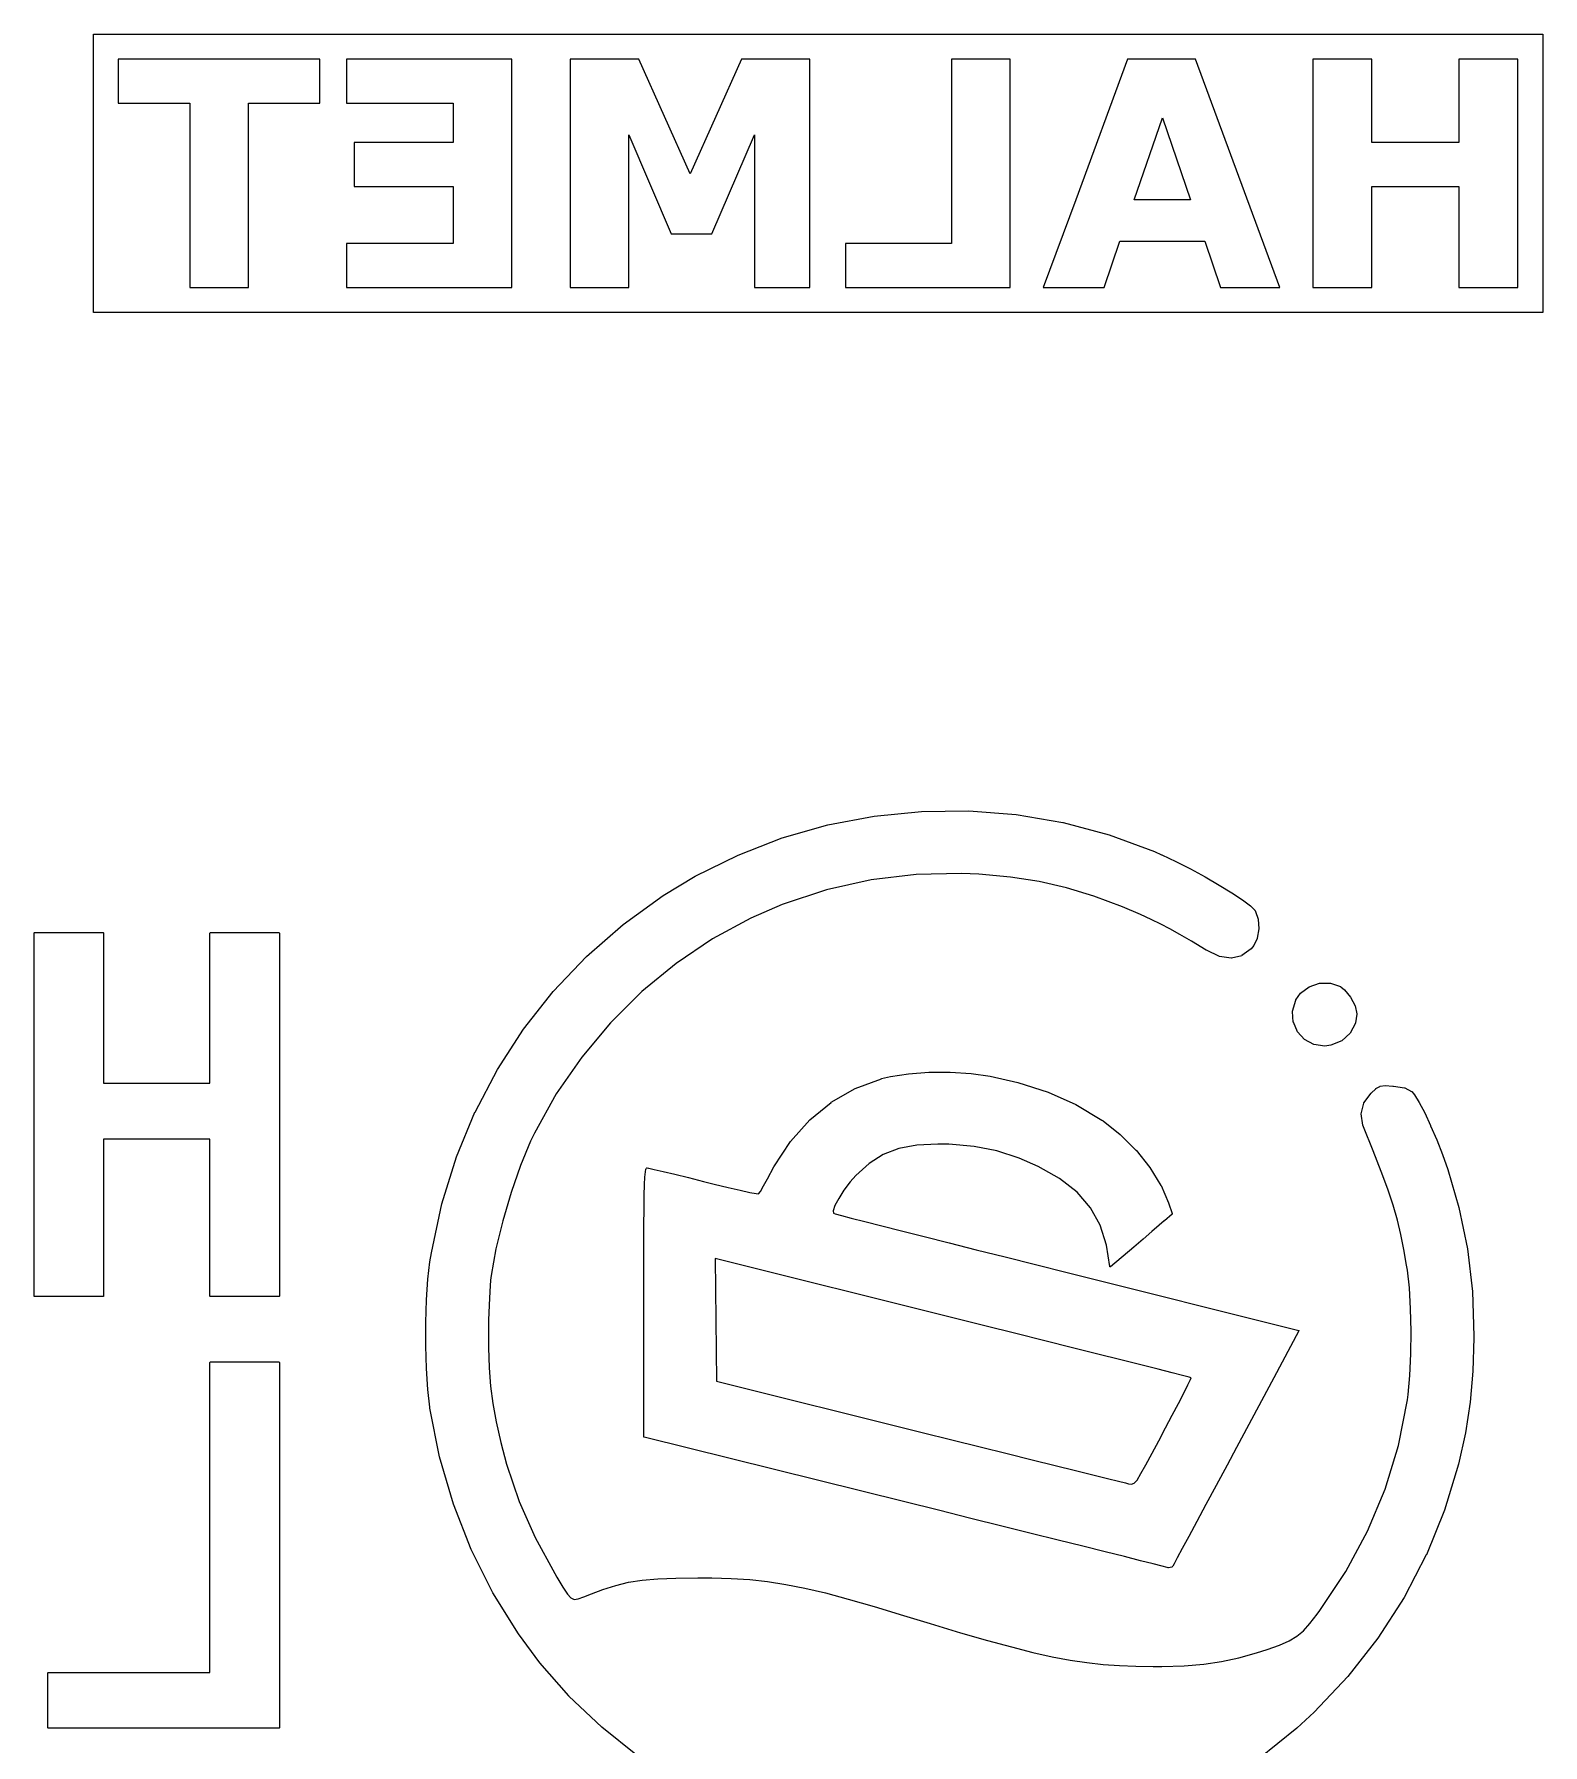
# Model space of a CAD drawing. Extents: x 89 to 178, y -115 to -57.
# Drawn here: x 128.42 to 145.2, y -105.01 to -85.98 of the extents above; entities that cross this region are included whole.
import ezdxf

# ---------------------------------------------------------------- set-up
doc = ezdxf.new("R2010")
doc.units = 0
doc.layers.add('BLACK', color=7, linetype='CONTINUOUS')

msp = doc.modelspace()

# ---------------------------------------------------------------- linework, layer by layer
at = {"layer": 'BLACK', "linetype": 'CONTINUOUS'}
for p, q in [((129.075828, -89.077778), (129.075828, -85.982096)), ((129.075828, -85.982096), (145.20324, -85.982096)), ((145.20324, -85.982096), (145.20324, -89.077778)), ((131.597588, -86.259874), (129.353606, -86.259874)), ((129.353606, -86.259874), (129.353606, -86.74836)), ((131.597588, -86.74836), (131.597588, -86.259874)), ((133.731812, -86.259874), (131.892511, -86.259874)), ((131.892511, -86.259874), (131.892511, -86.74836)), ((133.731812, -88.8), (133.731812, -86.259874)), ((135.144452, -86.259874), (134.382872, -86.259874)), ((134.382872, -86.259874), (134.382872, -88.8)), ((135.714911, -87.534974), (135.144452, -86.259874)), ((136.28705, -86.259874), (135.714911, -87.534974)), ((137.04863, -86.259874), (136.28705, -86.259874)), ((137.04863, -88.8), (137.04863, -86.259874)), ((139.278567, -86.259874), (138.622775, -86.259874)), ((138.622775, -86.259874), (138.622775, -88.311514)), ((139.278567, -88.8), (139.278567, -86.259874)), ((140.583893, -86.259874), (140.005883, -87.823028)), ((141.338756, -86.259874), (140.583893, -86.259874)), ((142.278022, -88.8), (141.338756, -86.259874)), ((143.3014, -86.259874), (142.645607, -86.259874)), ((142.645607, -86.259874), (142.645607, -88.8)), ((143.3014, -87.187997), (143.3014, -86.259874)), ((144.925462, -86.259874), (144.26967, -86.259874)), ((144.26967, -86.259874), (144.26967, -87.187997)), ((144.925462, -88.8), (144.925462, -86.259874)), ((129.353606, -86.74836), (130.147701, -86.74836)), ((130.147701, -86.74836), (130.147701, -88.8)), ((130.803493, -88.8), (130.803493, -86.74836)), ((130.803493, -86.74836), (131.597588, -86.74836)), ((131.892511, -86.74836), (133.079531, -86.74836)), ((133.079531, -86.74836), (133.079531, -87.187997)), ((140.657471, -87.823028), (140.969949, -86.910781)), ((140.969949, -86.910781), (141.282427, -87.823028)), ((135.035153, -88.8), (135.035153, -87.099611)), ((135.035153, -87.099611), (135.506542, -88.204047)), ((135.959002, -88.204047), (136.43039, -87.099611)), ((136.43039, -87.099611), (136.43039, -88.8)), ((133.079531, -87.187997), (131.977996, -87.187997)), ((131.977996, -87.187997), (131.977996, -87.676482)), ((144.26967, -87.187997), (143.3014, -87.187997)), ((131.977996, -87.676482), (133.079531, -87.676482)), ((133.079531, -87.676482), (133.079531, -88.311514)), ((143.3014, -88.8), (143.3014, -87.676482)), ((143.3014, -87.676482), (144.26967, -87.676482)), ((144.26967, -87.676482), (144.26967, -88.8)), ((140.005883, -87.823028), (139.644626, -88.8)), ((141.282427, -87.823028), (140.657471, -87.823028)), ((135.506542, -88.204047), (135.959002, -88.204047)), ((133.079531, -88.311514), (131.892511, -88.311514)), ((131.892511, -88.311514), (131.892511, -88.8)), ((138.622775, -88.311514), (137.444456, -88.311514)), ((137.444456, -88.311514), (137.444456, -88.8)), ((140.322705, -88.8), (140.49856, -88.282205)), ((140.49856, -88.282205), (141.441338, -88.282205)), ((141.441338, -88.282205), (141.617192, -88.8)), ((130.147701, -88.8), (130.803493, -88.8)), ((131.892511, -88.8), (133.731812, -88.8)), ((134.382872, -88.8), (135.035153, -88.8)), ((136.43039, -88.8), (137.04863, -88.8)), ((137.444456, -88.8), (139.278567, -88.8)), ((139.644626, -88.8), (140.322705, -88.8)), ((141.617192, -88.8), (142.278022, -88.8)), ((142.645607, -88.8), (143.3014, -88.8)), ((144.26967, -88.8), (144.925462, -88.8)), ((145.20324, -89.077778), (129.075828, -89.077778)), ((137.248384, -94.776475), (137.764886, -94.678037)), ((137.764886, -94.678037), (137.765327, -94.677974)), ((137.765327, -94.677974), (138.28856, -94.62595)), ((138.28856, -94.62595), (138.289005, -94.625925)), ((138.289005, -94.625925), (138.815401, -94.620635)), ((138.815401, -94.620635), (138.815847, -94.620651)), ((138.815847, -94.620651), (139.341838, -94.662414)), ((139.341838, -94.662414), (139.342284, -94.662469)), ((139.342284, -94.662469), (139.864302, -94.751605)), ((136.248981, -95.111564), (136.741315, -94.921256)), ((136.741315, -94.921256), (136.741745, -94.921112)), ((136.741745, -94.921112), (137.247947, -94.776579)), ((137.247947, -94.776579), (137.248384, -94.776475)), ((139.864302, -94.751605), (139.864745, -94.751702)), ((139.864745, -94.751702), (140.37922, -94.888529)), ((140.37922, -94.888529), (140.379659, -94.888667)), ((140.379659, -94.888667), (140.883024, -95.073506)), ((135.773663, -95.347515), (136.248561, -95.11175)), ((136.248561, -95.11175), (136.248981, -95.111564)), ((140.883024, -95.073506), (140.8833, -95.073617)), ((140.8833, -95.073617), (140.962426, -95.108144)), ((140.962426, -95.108144), (140.962565, -95.108208)), ((140.962565, -95.108208), (141.118904, -95.182201)), ((138.73717, -95.317089), (138.231587, -95.327652)), ((138.929623, -95.326291), (138.73717, -95.317089)), ((141.118904, -95.182201), (141.119041, -95.182268)), ((141.119041, -95.182268), (141.283054, -95.266124)), ((141.283054, -95.266124), (141.283168, -95.266184)), ((141.283168, -95.266184), (141.447184, -95.355421)), ((135.417713, -95.562676), (135.773299, -95.347714)), ((135.773299, -95.347714), (135.773663, -95.347515)), ((137.233186, -95.500494), (136.740306, -95.662775)), ((137.73028, -95.388788), (137.233186, -95.500494)), ((138.231587, -95.327652), (137.73028, -95.388788)), ((139.279578, -95.358021), (138.929623, -95.326291)), ((139.599335, -95.406422), (139.279578, -95.358021)), ((139.903781, -95.475188), (139.599335, -95.406422)), ((140.20781, -95.568027), (139.903781, -95.475188)), ((141.447184, -95.355421), (141.447291, -95.355481)), ((141.447291, -95.355481), (141.603642, -95.445616)), ((141.603642, -95.445616), (141.603761, -95.445687)), ((141.603761, -95.445687), (141.744773, -95.532239)), ((134.972608, -95.884157), (135.417372, -95.562902)), ((135.417372, -95.562902), (135.417713, -95.562676)), ((136.740306, -95.662775), (136.391242, -95.812923)), ((140.526331, -95.688677), (140.20781, -95.568027)), ((140.727923, -95.77479), (140.526331, -95.688677)), ((141.744773, -95.532239), (141.744926, -95.532337)), ((141.744926, -95.532337), (141.862931, -95.610822)), ((141.862931, -95.610822), (141.863175, -95.610995)), ((141.863175, -95.610995), (141.950501, -95.676932)), ((141.950501, -95.676932), (141.951021, -95.677384)), ((141.951021, -95.677384), (141.999997, -95.726291)), ((134.564184, -96.240135), (134.972251, -95.884441)), ((134.972251, -95.884441), (134.972608, -95.884157)), ((136.391242, -95.812923), (135.965091, -96.04396)), ((140.847493, -95.828728), (140.727923, -95.77479)), ((140.952638, -95.879125), (140.847493, -95.828728)), ((141.054777, -95.932141), (140.952638, -95.879125)), ((141.999997, -95.726291), (142.000679, -95.727139)), ((142.000679, -95.727139), (142.007045, -95.737115)), ((142.007045, -95.737115), (142.007575, -95.738229)), ((142.007575, -95.738229), (142.036238, -95.824556)), ((142.036238, -95.824556), (142.036485, -95.825853)), ((142.036485, -95.825853), (142.042422, -95.931987)), ((128.4176, -95.9796), (128.419064, -95.976064)), ((128.4176, -100.0182), (128.4176, -95.9796)), ((128.419064, -95.976064), (128.4226, -95.9746)), ((128.4226, -95.9746), (129.1846, -95.9746)), ((129.1846, -95.9746), (129.188136, -95.976064)), ((129.188136, -95.976064), (129.1896, -95.9796)), ((129.1896, -95.9796), (129.1896, -97.651)), ((130.3734, -95.9796), (130.374864, -95.976064)), ((130.3734, -97.651), (130.3734, -95.9796)), ((130.374864, -95.976064), (130.3784, -95.9746)), ((130.3784, -95.9746), (131.1404, -95.9746)), ((131.1404, -95.9746), (131.143936, -95.976064)), ((131.143936, -95.976064), (131.1454, -95.9796)), ((131.1454, -95.9796), (131.1454, -100.0182)), ((135.965091, -96.04396), (135.560199, -96.317502)), ((141.165298, -95.993932), (141.054777, -95.932141)), ((141.295652, -96.070687), (141.165298, -95.993932)), ((141.457237, -96.168571), (141.295652, -96.070687)), ((142.025879, -96.03843), (141.988488, -96.118498)), ((142.02629, -96.037078), (142.025879, -96.03843)), ((142.042371, -95.93303), (142.02629, -96.037078)), ((142.042422, -95.931987), (142.042371, -95.93303)), ((134.193711, -96.628658), (134.56385, -96.240454)), ((134.56385, -96.240454), (134.564184, -96.240135)), ((141.4614, -96.171113), (141.457237, -96.16857)), ((141.457237, -96.16857), (141.457237, -96.168571)), ((141.46186, -96.171362), (141.4614, -96.171113)), ((141.606107, -96.239921), (141.46186, -96.171362)), ((141.607485, -96.240346), (141.606107, -96.239921)), ((141.736913, -96.260468), (141.607485, -96.240346)), ((141.738876, -96.260382), (141.736913, -96.260468)), ((141.854195, -96.231997), (141.738876, -96.260382)), ((141.856013, -96.231132), (141.854195, -96.231997)), ((141.957932, -96.154172), (141.856013, -96.231132)), ((141.958712, -96.15344), (141.957932, -96.154172)), ((141.987751, -96.11964), (141.958712, -96.15344)), ((141.988488, -96.118498), (141.987751, -96.11964)), ((135.560199, -96.317502), (135.180217, -96.63018)), ((133.862426, -97.047791), (134.193407, -96.629008)), ((134.193407, -96.629008), (134.193711, -96.628658)), ((135.180217, -96.63018), (134.828819, -96.978609)), ((142.454685, -96.723956), (142.506056, -96.649263)), ((142.506056, -96.649263), (142.507186, -96.648088)), ((142.507186, -96.648088), (142.602117, -96.57727)), ((142.602117, -96.57727), (142.603521, -96.576536)), ((142.603521, -96.576536), (142.717942, -96.538267)), ((142.717942, -96.538267), (142.719461, -96.538009)), ((142.719461, -96.538009), (142.839521, -96.5364)), ((142.839521, -96.5364), (142.84124, -96.536681)), ((142.84124, -96.536681), (142.953089, -96.575843)), ((142.953089, -96.575843), (142.954495, -96.576607)), ((142.954495, -96.576607), (142.997403, -96.609784)), ((142.997403, -96.609784), (142.998221, -96.61058)), ((142.998221, -96.61058), (143.064801, -96.692273)), ((142.418968, -96.849818), (142.453992, -96.725434)), ((142.453992, -96.725434), (142.454685, -96.723956)), ((143.064801, -96.692273), (143.065377, -96.693156)), ((143.065377, -96.693156), (143.114499, -96.789262)), ((143.114499, -96.789262), (143.114936, -96.79049)), ((143.114936, -96.79049), (143.134089, -96.879871)), ((134.828819, -96.978609), (134.509716, -97.359368)), ((142.418794, -96.851537), (142.418968, -96.849818)), ((142.427498, -96.970651), (142.418794, -96.851537)), ((142.427902, -96.972287), (142.427498, -96.970651)), ((142.474036, -97.077991), (142.427902, -96.972287)), ((143.118834, -96.981563), (143.06142, -97.091717)), ((143.119344, -96.979996), (143.118834, -96.981563)), ((143.134144, -96.881663), (143.119344, -96.979996)), ((143.134089, -96.879871), (143.134144, -96.881663)), ((133.571563, -97.495602), (133.862156, -97.048168)), ((133.862156, -97.048168), (133.862426, -97.047791)), ((142.474936, -97.079373), (142.474036, -97.077991)), ((142.552202, -97.163526), (142.474936, -97.079373)), ((142.553532, -97.164556), (142.552202, -97.163526)), ((142.655631, -97.21902), (142.553532, -97.164556)), ((142.657301, -97.219561), (142.655631, -97.21902)), ((142.777937, -97.236196), (142.657301, -97.219561)), ((142.965676, -97.178496), (142.844698, -97.227702)), ((142.96715, -97.177569), (142.965676, -97.178496)), ((143.060344, -97.093111), (142.96715, -97.177569)), ((143.06142, -97.091717), (143.060344, -97.093111)), ((134.509716, -97.359368), (134.226582, -97.76907)), ((142.779251, -97.236203), (142.777937, -97.236196)), ((142.843445, -97.22803), (142.779251, -97.236203)), ((142.844698, -97.227702), (142.843445, -97.22803)), ((133.322355, -97.970155), (133.571329, -97.496001)), ((133.571329, -97.496001), (133.571563, -97.495602)), ((137.552192, -97.709613), (137.844934, -97.599413)), ((137.844934, -97.599413), (137.845511, -97.599234)), ((137.845511, -97.599234), (137.945585, -97.574821)), ((137.945585, -97.574821), (137.946022, -97.574735)), ((137.946022, -97.574735), (138.147048, -97.544334)), ((138.147048, -97.544334), (138.147446, -97.54429)), ((138.147446, -97.54429), (138.373567, -97.528426)), ((138.373567, -97.528426), (138.373896, -97.528414)), ((138.373896, -97.528414), (138.610141, -97.527431)), ((138.610141, -97.527431), (138.610469, -97.52744)), ((138.610469, -97.52744), (138.841867, -97.54168)), ((138.841867, -97.54168), (138.842257, -97.54172)), ((138.842257, -97.54172), (139.053834, -97.571525)), ((139.053834, -97.571525), (139.054247, -97.571601)), ((139.054247, -97.571601), (139.36246, -97.6418)), ((129.1896, -97.651), (130.3734, -97.651)), ((134.226582, -97.76907), (133.983051, -98.204401)), ((137.286006, -97.862463), (137.551463, -97.709957)), ((137.551463, -97.709957), (137.552192, -97.709613)), ((139.36246, -97.6418), (139.362882, -97.641916)), ((139.362882, -97.641916), (139.699091, -97.750149)), ((139.699091, -97.750149), (139.699602, -97.750344)), ((139.699602, -97.750344), (140.007389, -97.888094)), ((143.21308, -97.869541), (143.292736, -97.759801)), ((143.292736, -97.759801), (143.29337, -97.759083)), ((143.29337, -97.759083), (143.345196, -97.710703)), ((143.345196, -97.710703), (143.346148, -97.710005)), ((143.346148, -97.710005), (143.390431, -97.684983)), ((143.390431, -97.684983), (143.392244, -97.684378)), ((143.392244, -97.684378), (143.447888, -97.677114)), ((143.447888, -97.677114), (143.448778, -97.677078)), ((143.448778, -97.677078), (143.53537, -97.681289)), ((143.53537, -97.681289), (143.535506, -97.681297)), ((143.535506, -97.681297), (143.542962, -97.681864)), ((143.542962, -97.681864), (143.543413, -97.681919)), ((143.543413, -97.681919), (143.665822, -97.702536)), ((143.665822, -97.702536), (143.667253, -97.703008)), ((143.667253, -97.703008), (143.744128, -97.741992)), ((143.744128, -97.741992), (143.745685, -97.743223)), ((143.745685, -97.743223), (143.775844, -97.7789)), ((143.775844, -97.7789), (143.776279, -97.7795)), ((143.776279, -97.7795), (143.828, -97.863195)), ((133.116034, -98.469515), (133.322161, -97.97057)), ((133.322161, -97.97057), (133.322355, -97.970155)), ((137.046706, -98.058137), (137.285331, -97.862928)), ((137.285331, -97.862928), (137.286006, -97.862463)), ((140.007389, -97.888094), (140.007894, -97.888356)), ((140.007894, -97.888356), (140.296501, -98.059253)), ((143.181384, -97.990229), (143.212287, -97.871221)), ((143.212287, -97.871221), (143.21308, -97.869541)), ((143.828, -97.863195), (143.82818, -97.863511)), ((143.82818, -97.863511), (143.889128, -97.980362)), ((143.889128, -97.980362), (143.889223, -97.980554)), ((143.889223, -97.980554), (143.955418, -98.121961)), ((136.833891, -98.29699), (137.046138, -98.058682)), ((137.046138, -98.058682), (137.046706, -98.058137)), ((140.296501, -98.059253), (140.296756, -98.059415)), ((140.296756, -98.059415), (140.311436, -98.069353)), ((140.311436, -98.069353), (140.311731, -98.069568)), ((140.311731, -98.069568), (140.50037, -98.218462)), ((143.181279, -97.992235), (143.181384, -97.990229)), ((143.200084, -98.116336), (143.181279, -97.992235)), ((143.200355, -98.117366), (143.200084, -98.116336)), ((143.207371, -98.135796), (143.200355, -98.117366)), ((143.20741, -98.135895), (143.207371, -98.135796)), ((143.315386, -98.40233), (143.20741, -98.135895)), ((143.955418, -98.121961), (143.955485, -98.122111)), ((143.955485, -98.122111), (144.02295, -98.279475)), ((130.3734, -98.2706), (129.1896, -98.2706)), ((129.1896, -98.2706), (129.1896, -100.0182)), ((130.3734, -100.0182), (130.3734, -98.2706)), ((133.940591, -98.29328), (133.827747, -98.564089)), ((133.983051, -98.204401), (133.940591, -98.29328)), ((136.647134, -98.579362), (136.833454, -98.297557)), ((136.833454, -98.297557), (136.833891, -98.29699)), ((138.238512, -98.337966), (138.037781, -98.37615)), ((138.47351, -98.326045), (138.238512, -98.337966)), ((138.595043, -98.328671), (138.47351, -98.326045)), ((138.875689, -98.352308), (138.595043, -98.328671)), ((139.130215, -98.402494), (138.875689, -98.352308)), ((140.50037, -98.218462), (140.500811, -98.218855)), ((140.500811, -98.218855), (140.676595, -98.394988)), ((144.02295, -98.279475), (144.023008, -98.279616)), ((144.023008, -98.279616), (144.087765, -98.444339)), ((132.953833, -98.991747), (133.11588, -98.469941)), ((133.11588, -98.469941), (133.116034, -98.469515)), ((137.706819, -98.541703), (137.560458, -98.674545)), ((137.863246, -98.443169), (137.706819, -98.541703)), ((138.037781, -98.37615), (137.863246, -98.443169)), ((139.378741, -98.484217), (139.130215, -98.402494)), ((139.586677, -98.575668), (139.378741, -98.484217)), ((140.676595, -98.394988), (140.676959, -98.395395)), ((140.676959, -98.395395), (140.83108, -98.587863)), ((143.404527, -98.630862), (143.315386, -98.40233)), ((144.087765, -98.444339), (144.087824, -98.444494)), ((144.087824, -98.444494), (144.145895, -98.607975)), ((133.827747, -98.564089), (133.722818, -98.86447)), ((135.2093, -98.778273), (135.213382, -98.693723)), ((135.213382, -98.693723), (135.213395, -98.693526)), ((135.213395, -98.693526), (135.218353, -98.637129)), ((135.218353, -98.637129), (135.21842, -98.636644)), ((135.21842, -98.636644), (135.224322, -98.605208)), ((135.224322, -98.605208), (135.225169, -98.603222)), ((135.225169, -98.603222), (135.232083, -98.593557)), ((135.232083, -98.593557), (135.235332, -98.591533)), ((135.235332, -98.591533), (135.23699, -98.591537)), ((135.23699, -98.591537), (135.254345, -98.594493)), ((135.254345, -98.594493), (135.254585, -98.59454)), ((135.254585, -98.59454), (135.316673, -98.608275)), ((135.316673, -98.608275), (135.316739, -98.60829)), ((135.316739, -98.60829), (135.415975, -98.631659)), ((135.415975, -98.631659), (135.416005, -98.631666)), ((135.416005, -98.631666), (135.545206, -98.662944)), ((135.545206, -98.662944), (135.545227, -98.662949)), ((135.545227, -98.662949), (135.697208, -98.700412)), ((135.697208, -98.700412), (135.697224, -98.700416)), ((135.697224, -98.700416), (135.864805, -98.742337)), ((135.864805, -98.742337), (135.864804, -98.742337)), ((135.864804, -98.742337), (135.982317, -98.771584)), ((136.533057, -98.792918), (136.575482, -98.712732)), ((136.575482, -98.712732), (136.575497, -98.712704)), ((136.575497, -98.712704), (136.6469, -98.579754)), ((136.6469, -98.579754), (136.647134, -98.579362)), ((137.560458, -98.674545), (137.49627, -98.747867)), ((139.827106, -98.710675), (139.586677, -98.575668)), ((140.020998, -98.86271), (139.827106, -98.710675)), ((140.83108, -98.587863), (140.831417, -98.588339)), ((140.831417, -98.588339), (140.955067, -98.786236)), ((143.477448, -98.829963), (143.404527, -98.630862)), ((144.145895, -98.607975), (144.145981, -98.608244)), ((144.145981, -98.608244), (144.269967, -99.031629)), ((133.722818, -98.86447), (133.630497, -99.178969)), ((135.203489, -99.044754), (135.206022, -98.894325)), ((135.206022, -98.894325), (135.206023, -98.894268)), ((135.206023, -98.894268), (135.209296, -98.778373)), ((135.209296, -98.778373), (135.2093, -98.778273)), ((135.982317, -98.771584), (135.982316, -98.771584)), ((135.982316, -98.771584), (136.13837, -98.809247)), ((136.13837, -98.809247), (136.138371, -98.809247)), ((136.138371, -98.809247), (136.27331, -98.840433)), ((136.27331, -98.840433), (136.380029, -98.863559)), ((136.380029, -98.863559), (136.45132, -98.877034)), ((136.45132, -98.877034), (136.477847, -98.879172)), ((136.477847, -98.879172), (136.497487, -98.853308)), ((136.497487, -98.853308), (136.533057, -98.792918)), ((137.369091, -98.930777), (137.32708, -99.010961)), ((137.42734, -98.839865), (137.369091, -98.930777)), ((137.49627, -98.747867), (137.42734, -98.839865)), ((140.170844, -99.034746), (140.020998, -98.86271)), ((140.955067, -98.786236), (140.955406, -98.786877)), ((140.955406, -98.786877), (141.039776, -98.979298)), ((143.536669, -99.00786), (143.477448, -98.829963)), ((132.836982, -99.534916), (132.95372, -98.992179)), ((132.95372, -98.992179), (132.953833, -98.991747)), ((135.201627, -99.232946), (135.203488, -99.044789)), ((135.203488, -99.044789), (135.203489, -99.044754)), ((137.32708, -99.010961), (137.307, -99.07002)), ((137.307, -99.07002), (137.312605, -99.097012)), ((137.312605, -99.097012), (137.330872, -99.102515)), ((137.330872, -99.102515), (137.398428, -99.120599)), ((137.398428, -99.120599), (137.509282, -99.149438)), ((140.279138, -99.229853), (140.170844, -99.034746)), ((141.078639, -99.106001), (140.994309, -99.179251)), ((141.039776, -98.979298), (141.039942, -98.97973)), ((141.039942, -98.97973), (141.080105, -99.10065)), ((141.07983, -99.104467), (141.078639, -99.106001)), ((141.080105, -99.10065), (141.07983, -99.104467)), ((143.584758, -99.172909), (143.536669, -99.00786)), ((144.269967, -99.031629), (144.270067, -99.032028)), ((144.270067, -99.032028), (144.364496, -99.491693)), ((133.630497, -99.178969), (133.555523, -99.491966)), ((135.200371, -99.462043), (135.201627, -99.232968)), ((135.201627, -99.232968), (135.201627, -99.232946)), ((137.509282, -99.149438), (137.660067, -99.188179)), ((137.660067, -99.188179), (137.847513, -99.235993)), ((137.847513, -99.235993), (137.847512, -99.235993)), ((137.847512, -99.235993), (138.068331, -99.292048)), ((138.068331, -99.292048), (138.319268, -99.355517)), ((140.348311, -99.451244), (140.279138, -99.229853)), ((140.854586, -99.299114), (140.755986, -99.38322)), ((140.854592, -99.299109), (140.854586, -99.299114)), ((140.936461, -99.22906), (140.854592, -99.299109)), ((140.936472, -99.229051), (140.936461, -99.22906)), ((140.991077, -99.182055), (140.936472, -99.229051)), ((140.991091, -99.182042), (140.991077, -99.182055)), ((140.994306, -99.179253), (140.991091, -99.182042)), ((140.994309, -99.179251), (140.994306, -99.179253)), ((143.624283, -99.333473), (143.584758, -99.172909)), ((133.555523, -99.491966), (133.502579, -99.788019)), ((135.199652, -99.735241), (135.200371, -99.462057)), ((135.200371, -99.462057), (135.200371, -99.462043)), ((138.319268, -99.355517), (138.319269, -99.355517)), ((138.319269, -99.355517), (138.597047, -99.425573)), ((138.597047, -99.425573), (138.597048, -99.425573)), ((138.597048, -99.425573), (138.898398, -99.501385)), ((138.898398, -99.501385), (138.898399, -99.501385)), ((138.898399, -99.501385), (139.220053, -99.582128)), ((140.368358, -99.56832), (140.348311, -99.451244)), ((140.651177, -99.47239), (140.392416, -99.692246)), ((140.65118, -99.472388), (140.651177, -99.47239)), ((140.755981, -99.383224), (140.65118, -99.472388)), ((140.755986, -99.38322), (140.755981, -99.383224)), ((143.657796, -99.497877), (143.624283, -99.333473)), ((143.687851, -99.674463), (143.657796, -99.497877)), ((144.364496, -99.491693), (144.364565, -99.492121)), ((144.364565, -99.492121), (144.419551, -99.964855)), ((132.798098, -99.830317), (132.820572, -99.636624)), ((132.820572, -99.636624), (132.820603, -99.636404)), ((132.820603, -99.636404), (132.836934, -99.535171)), ((132.836934, -99.535171), (132.836982, -99.534916)), ((138.638136, -100.258545), (135.996058, -99.59892)), ((135.996058, -99.59892), (136.002748, -100.280982)), ((139.220053, -99.582128), (139.220052, -99.582128)), ((139.220052, -99.582128), (139.558733, -99.66697)), ((139.558733, -99.66697), (139.558734, -99.66697)), ((139.558734, -99.66697), (139.911178, -99.755086)), ((140.384222, -99.689087), (140.368358, -99.56832)), ((140.385369, -99.691673), (140.384222, -99.689087)), ((140.388774, -99.69342), (140.385369, -99.691673)), ((140.392416, -99.692246), (140.388774, -99.69342)), ((143.696367, -99.729691), (143.687851, -99.674463)), ((132.783013, -100.060288), (132.798076, -99.830566)), ((132.798076, -99.830566), (132.798098, -99.830317)), ((133.496188, -99.842224), (133.486379, -99.966706)), ((133.502579, -99.788019), (133.496188, -99.842224)), ((135.199402, -100.055734), (135.199652, -99.73525)), ((135.199652, -99.73525), (135.199652, -99.735241)), ((139.911178, -99.755086), (139.911177, -99.755086)), ((139.911177, -99.755086), (142.48732, -100.398523)), ((143.718626, -99.926859), (143.696367, -99.729691)), ((128.419064, -100.021736), (128.4176, -100.0182)), ((128.4226, -100.0232), (128.419064, -100.021736)), ((129.1846, -100.0232), (128.4226, -100.0232)), ((129.188136, -100.021736), (129.1846, -100.0232)), ((129.1896, -100.0182), (129.188136, -100.021736)), ((130.374864, -100.021736), (130.3734, -100.0182)), ((130.3784, -100.0232), (130.374864, -100.021736)), ((131.1404, -100.0232), (130.3784, -100.0232)), ((131.143936, -100.021736), (131.1404, -100.0232)), ((131.1454, -100.0182), (131.143936, -100.021736)), ((132.775354, -100.311985), (132.783004, -100.060463)), ((132.783004, -100.060463), (132.783013, -100.060288)), ((133.486379, -99.966706), (133.478537, -100.119027)), ((135.1994, -100.089135), (135.199402, -100.055738)), ((135.199402, -100.055738), (135.199402, -100.055734)), ((143.732528, -100.158414), (143.718626, -99.926859)), ((144.419551, -99.964855), (144.419581, -99.965259)), ((144.419581, -99.965259), (144.436923, -100.462526)), ((133.478537, -100.119027), (133.473329, -100.285003)), ((135.1994, -101.58247), (135.1994, -100.089135)), ((138.638136, -100.258546), (138.638136, -100.258545)), ((138.995165, -100.347731), (138.638136, -100.258546)), ((143.738069, -100.408591), (143.732528, -100.158414)), ((132.775113, -100.571227), (132.775352, -100.312132)), ((132.775352, -100.312132), (132.775354, -100.311985)), ((133.473329, -100.285003), (133.471443, -100.450026)), ((133.471443, -100.450026), (133.472316, -100.591078)), ((136.002748, -100.280982), (136.009462, -100.965639)), ((138.995165, -100.347732), (138.995165, -100.347731)), ((139.33821, -100.43352), (138.995165, -100.347732)), ((139.664071, -100.515105), (139.33821, -100.433519)), ((139.33821, -100.433519), (139.33821, -100.43352)), ((142.490515, -100.405736), (142.212156, -100.925032)), ((142.48732, -100.398523), (142.490395, -100.400801)), ((142.490395, -100.400801), (142.490959, -100.404586)), ((142.490959, -100.404586), (142.490515, -100.405736)), ((143.735243, -100.661664), (143.738069, -100.408591)), ((132.775115, -100.571374), (132.775113, -100.571227)), ((132.782288, -100.823814), (132.775115, -100.571374)), ((133.472316, -100.591078), (133.479149, -100.817424)), ((139.664071, -100.515106), (139.664071, -100.515105)), ((139.969553, -100.591685), (139.664071, -100.515106)), ((139.969553, -100.591686), (139.969553, -100.591685)), ((140.251457, -100.662454), (139.969553, -100.591686)), ((144.436869, -100.48231), (144.426089, -100.853919)), ((144.436871, -100.482179), (144.436869, -100.48231)), ((144.436926, -100.462714), (144.436871, -100.482179)), ((144.436923, -100.462526), (144.436926, -100.462714)), ((130.3734, -100.7548), (130.374864, -100.751264)), ((130.3734, -104.2042), (130.3734, -100.7548)), ((130.374864, -100.751264), (130.3784, -100.7498)), ((130.3784, -100.7498), (131.1404, -100.7498)), ((131.1404, -100.7498), (131.143936, -100.751264)), ((131.143936, -100.751264), (131.1454, -100.7548)), ((131.1454, -100.7548), (131.1454, -104.8188)), ((132.782296, -100.823986), (132.782288, -100.823814)), ((132.79688, -101.055543), (132.782296, -100.823986)), ((133.479149, -100.817424), (133.494397, -101.01916)), ((140.506581, -100.726604), (140.251457, -100.662453)), ((140.251457, -100.662453), (140.251457, -100.662454)), ((140.731726, -100.78333), (140.506581, -100.726603)), ((140.506581, -100.726603), (140.506581, -100.726604)), ((140.731726, -100.783331), (140.731726, -100.78333)), ((140.923698, -100.831831), (140.731726, -100.783331)), ((140.923698, -100.831832), (140.923698, -100.831831)), ((141.079294, -100.871298), (140.923698, -100.831832)), ((143.724054, -100.901782), (143.735243, -100.661664)), ((133.494397, -101.01916), (133.520001, -101.213107)), ((136.009462, -100.965639), (138.266304, -101.525704)), ((141.079294, -100.871299), (141.079294, -100.871298)), ((141.195326, -100.900931), (141.079294, -100.871299)), ((141.268554, -100.919911), (141.195326, -100.90093)), ((141.195326, -100.90093), (141.195326, -100.900931)), ((141.208466, -101.096202), (141.254544, -101.004715)), ((141.254544, -101.004715), (141.28376, -100.943996)), ((141.290596, -100.926002), (141.268554, -100.919911)), ((141.28376, -100.943996), (141.290596, -100.926002)), ((142.212156, -100.925032), (141.795298, -101.70271)), ((143.704503, -101.113218), (143.724054, -100.901782)), ((144.426071, -100.85422), (144.395223, -101.198926)), ((144.426089, -100.853919), (144.426071, -100.85422)), ((132.796901, -101.055785), (132.79688, -101.055543)), ((132.818897, -101.25223), (132.796901, -101.055785)), ((133.520001, -101.213107), (133.557916, -101.416099)), ((141.080744, -101.342757), (141.149313, -101.211212)), ((141.149313, -101.211212), (141.208466, -101.096202)), ((143.595872, -101.678723), (143.696358, -101.173069)), ((143.696358, -101.173069), (143.704503, -101.113218)), ((144.395182, -101.19926), (144.341858, -101.536853)), ((144.395223, -101.198926), (144.395182, -101.19926)), ((132.818922, -101.252417), (132.818897, -101.25223)), ((132.820595, -101.263543), (132.818922, -101.252417)), ((132.820635, -101.263774), (132.820595, -101.263543)), ((132.928138, -101.805227), (132.820635, -101.263774)), ((141.006465, -101.483764), (141.080744, -101.342757)), ((133.557916, -101.416099), (133.6101, -101.64492)), ((135.200117, -101.58505), (135.1994, -101.58247)), ((135.203196, -101.587323), (135.200117, -101.58505)), ((138.105145, -102.307508), (135.203196, -101.587323)), ((138.266304, -101.525704), (138.296198, -101.533122)), ((138.296198, -101.533122), (138.626178, -101.615018)), ((140.930197, -101.627128), (141.006465, -101.483764)), ((144.341799, -101.537163), (144.26359, -101.887436)), ((144.341858, -101.536853), (144.341799, -101.537163)), ((133.6101, -101.64492), (133.674266, -101.886929)), ((138.626178, -101.615018), (138.626179, -101.615018)), ((138.626179, -101.615018), (138.942716, -101.693589)), ((138.942716, -101.693589), (139.242223, -101.767945)), ((139.242223, -101.767945), (139.521115, -101.837195)), ((140.786397, -101.892863), (140.855593, -101.765876)), ((140.855593, -101.765876), (140.930197, -101.627128)), ((141.795298, -101.702711), (141.689873, -101.899346)), ((141.795298, -101.70271), (141.795298, -101.702711)), ((143.44872, -102.164787), (143.595872, -101.678723)), ((132.928243, -101.805656), (132.928138, -101.805227)), ((133.081751, -102.330595), (132.928243, -101.805656)), ((133.674266, -101.886929), (133.814596, -102.303929)), ((139.521115, -101.837195), (139.775805, -101.900447)), ((139.775805, -101.900447), (140.002708, -101.956812)), ((140.002708, -101.956812), (140.002709, -101.956813)), ((140.002709, -101.956813), (140.198237, -102.005399)), ((140.732181, -101.990585), (140.786397, -101.892863)), ((141.689872, -101.899346), (141.56832, -102.125955)), ((141.689873, -101.899346), (141.689872, -101.899346)), ((144.263497, -101.88779), (144.109392, -102.398735)), ((144.26359, -101.887436), (144.263497, -101.88779)), ((140.198237, -102.005399), (140.358805, -102.045315)), ((140.358805, -102.045315), (140.358806, -102.045315)), ((140.358806, -102.045315), (140.480827, -102.075671)), ((140.480827, -102.075671), (140.480829, -102.075671)), ((140.480829, -102.075671), (140.560718, -102.095576)), ((140.560718, -102.095576), (140.560724, -102.095578)), ((140.560724, -102.095578), (140.5947, -102.104091)), ((140.5947, -102.104091), (140.627705, -102.109626)), ((140.627705, -102.109626), (140.657301, -102.100198)), ((140.657301, -102.100198), (140.688518, -102.064057)), ((140.688518, -102.064057), (140.732181, -101.990585)), ((141.56832, -102.125956), (141.455578, -102.336023)), ((141.56832, -102.125955), (141.56832, -102.125956)), ((143.254531, -102.632181), (143.44872, -102.164787)), ((133.081895, -102.331017), (133.081751, -102.330595)), ((133.279971, -102.83611), (133.081895, -102.331017)), ((133.814596, -102.303929), (133.990693, -102.703568)), ((138.105145, -102.307509), (138.105145, -102.307508)), ((138.479657, -102.400481), (138.105145, -102.307509)), ((141.455577, -102.336025), (141.353815, -102.525517)), ((141.455578, -102.336023), (141.455577, -102.336025)), ((138.8406, -102.490142), (138.479657, -102.400481)), ((139.184889, -102.57572), (138.8406, -102.490141)), ((138.8406, -102.490141), (138.8406, -102.490142)), ((141.353814, -102.525518), (141.265198, -102.690401)), ((141.353815, -102.525517), (141.353814, -102.525518)), ((144.109237, -102.399174), (143.907361, -102.895715)), ((144.109392, -102.398735), (144.109237, -102.399174)), ((133.990693, -102.703568), (134.209137, -103.101813)), ((139.184889, -102.575721), (139.184889, -102.57572)), ((139.509446, -102.65645), (139.184889, -102.575721)), ((139.509446, -102.656451), (139.509446, -102.65645)), ((139.811185, -102.731563), (139.509446, -102.656451)), ((139.811185, -102.731564), (139.811185, -102.731563)), ((140.087024, -102.800289), (139.811185, -102.731564)), ((141.265197, -102.690403), (141.191897, -102.826643)), ((141.265198, -102.690401), (141.265197, -102.690403)), ((143.012916, -103.081828), (143.254531, -102.632181)), ((133.280155, -102.836523), (133.279971, -102.83611)), ((133.52136, -103.318438), (133.280155, -102.836523)), ((140.333876, -102.861857), (140.087024, -102.800288)), ((140.087024, -102.800288), (140.087024, -102.800289)), ((140.333876, -102.861858), (140.333876, -102.861857)), ((140.548664, -102.915503), (140.333876, -102.861858)), ((140.728297, -102.960452), (140.548664, -102.915502)), ((140.548664, -102.915502), (140.548664, -102.915503)), ((141.136075, -102.930215), (141.09991, -102.997066)), ((141.136078, -102.930208), (141.136075, -102.930215)), ((141.191895, -102.826646), (141.136078, -102.930208)), ((141.191897, -102.826643), (141.191895, -102.826646)), ((143.907165, -102.89614), (143.660079, -103.371039)), ((143.907361, -102.895715), (143.907165, -102.89614)), ((134.209137, -103.101813), (134.234484, -103.144247)), ((140.728297, -102.960453), (140.728297, -102.960452)), ((140.869701, -102.995942), (140.728297, -102.960453)), ((140.969766, -103.021193), (140.869701, -102.995941)), ((140.869701, -102.995941), (140.869701, -102.995942)), ((140.969766, -103.021194), (140.969766, -103.021193)), ((141.025409, -103.03544), (140.969766, -103.021194)), ((141.036165, -103.038376), (141.025409, -103.03544)), ((141.038214, -103.038498), (141.036165, -103.038376)), ((141.075324, -103.032997), (141.038214, -103.038498)), ((141.078296, -103.031408), (141.075324, -103.032997)), ((141.084873, -103.024149), (141.078296, -103.031408)), ((141.08555, -103.0232), (141.084873, -103.024149)), ((141.099894, -102.997095), (141.08555, -103.0232)), ((141.09991, -102.997066), (141.099894, -102.997095)), ((142.723464, -103.514657), (143.012916, -103.081828)), ((134.234484, -103.144247), (134.234487, -103.144253)), ((134.234487, -103.144253), (134.301046, -103.25601)), ((134.301046, -103.25601), (134.34988, -103.331369)), ((134.620001, -103.328181), (134.744367, -103.281038)), ((134.744367, -103.281038), (134.744615, -103.280951)), ((134.744615, -103.280951), (134.887791, -103.235141)), ((134.887791, -103.235141), (134.888153, -103.23504)), ((134.888153, -103.23504), (135.030744, -103.20098)), ((135.030744, -103.20098), (135.031132, -103.200903)), ((135.031132, -103.200903), (135.183382, -103.177061)), ((135.183382, -103.177061), (135.183718, -103.17702)), ((135.183718, -103.17702), (135.355871, -103.161865)), ((135.355871, -103.161865), (135.356111, -103.16185)), ((135.356111, -103.16185), (135.558411, -103.153849)), ((135.558411, -103.153849), (135.55856, -103.153845)), ((135.55856, -103.153845), (135.801251, -103.151467)), ((135.801251, -103.151467), (135.801333, -103.151467)), ((135.801333, -103.151467), (135.95729, -103.152502)), ((135.95729, -103.152502), (135.9574, -103.152504)), ((135.9574, -103.152504), (136.174071, -103.158713)), ((136.174071, -103.158713), (136.174246, -103.158721)), ((136.174246, -103.158721), (136.37838, -103.171736)), ((136.37838, -103.171736), (136.378591, -103.171754)), ((136.378591, -103.171754), (136.577705, -103.192945)), ((136.577705, -103.192945), (136.57793, -103.192974)), ((136.57793, -103.192974), (136.779539, -103.223713)), ((136.779539, -103.223713), (136.779751, -103.22375)), ((136.779751, -103.22375), (136.991371, -103.265409)), ((136.991371, -103.265409), (136.991551, -103.265448)), ((136.991551, -103.265448), (137.220696, -103.319396)), ((133.521584, -103.318838), (133.52136, -103.318438)), ((133.804479, -103.774245), (133.521584, -103.318838)), ((134.34988, -103.331369), (134.388859, -103.374572)), ((134.388859, -103.374572), (134.425863, -103.390998)), ((134.425863, -103.390998), (134.470736, -103.386298)), ((134.470736, -103.386298), (134.53284, -103.363927)), ((134.53284, -103.363927), (134.619876, -103.32823)), ((134.619876, -103.32823), (134.620001, -103.328181)), ((137.220696, -103.319396), (137.220835, -103.319431)), ((137.220835, -103.319431), (137.475023, -103.387042)), ((137.475023, -103.387042), (137.475123, -103.38707)), ((137.475123, -103.38707), (137.761868, -103.469714)), ((137.761868, -103.469714), (137.761933, -103.469733)), ((137.761933, -103.469733), (138.08875, -103.568781)), ((143.659844, -103.371442), (143.368853, -103.822455)), ((143.660079, -103.371039), (143.659844, -103.371442)), ((138.08875, -103.568781), (138.088763, -103.568785)), ((138.088763, -103.568785), (138.387459, -103.660203)), ((138.387459, -103.660203), (138.725316, -103.761315)), ((142.540071, -103.739037), (142.612259, -103.659142)), ((142.612259, -103.659142), (142.693484, -103.554905)), ((142.693484, -103.554905), (142.723464, -103.514657)), ((133.804709, -103.774584), (133.804479, -103.774245)), ((134.044283, -104.097877), (133.804709, -103.774584)), ((138.725316, -103.761315), (139.024674, -103.847584)), ((139.024674, -103.847584), (139.29097, -103.920133)), ((142.27501, -103.899041), (142.381851, -103.852334)), ((142.381851, -103.852334), (142.466731, -103.801193)), ((142.466731, -103.801193), (142.540071, -103.739037)), ((143.368585, -103.822832), (143.034994, -104.247716)), ((143.368853, -103.822455), (143.368585, -103.822832)), ((139.29097, -103.920133), (139.52946, -103.980031)), ((139.52946, -103.980031), (139.745482, -104.028372)), ((139.745482, -104.028372), (139.944398, -104.066255)), ((139.944398, -104.066255), (140.131486, -104.094761)), ((141.627781, -104.083465), (141.819543, -104.041732)), ((141.819543, -104.041732), (142.019098, -103.984973)), ((142.019098, -103.984973), (142.135843, -103.947815)), ((142.135843, -103.947815), (142.27501, -103.899041)), ((128.57, -104.2092), (128.571464, -104.205664)), ((128.57, -104.8188), (128.57, -104.2092)), ((128.571464, -104.205664), (128.575, -104.2042)), ((128.575, -104.2042), (130.3734, -104.2042)), ((134.044545, -104.098202), (134.044283, -104.097877)), ((134.367595, -104.465609), (134.044545, -104.098202)), ((140.131486, -104.094761), (140.312109, -104.114984)), ((140.312109, -104.114984), (140.49163, -104.128018)), ((140.49163, -104.128018), (140.675306, -104.134944)), ((140.675306, -104.134944), (140.868619, -104.136851)), ((140.868619, -104.136851), (140.965217, -104.136273)), ((140.965217, -104.136273), (141.214004, -104.128977)), ((141.214004, -104.128977), (141.430405, -104.111958)), ((141.430405, -104.111958), (141.627781, -104.083465)), ((143.034694, -104.248063), (142.659809, -104.644574)), ((143.034994, -104.247716), (143.034694, -104.248063)), ((134.367904, -104.46593), (134.367595, -104.465609)), ((134.731788, -104.811994), (134.367904, -104.46593)), ((128.571464, -104.822336), (128.57, -104.8188)), ((128.575, -104.8238), (128.571464, -104.822336)), ((131.1404, -104.8238), (128.575, -104.8238)), ((131.143936, -104.822336), (131.1404, -104.8238)), ((131.1454, -104.8188), (131.143936, -104.822336)), ((134.732102, -104.812268), (134.731788, -104.811994)), ((135.129432, -105.131625), (134.732102, -104.812268)), ((142.467123, -104.822727), (142.043787, -105.164015)), ((142.467379, -104.822505), (142.467123, -104.822727)), ((142.65957, -104.64481), (142.467379, -104.822505)), ((142.659809, -104.644574), (142.65957, -104.64481))]:
    msp.add_line(p, q, dxfattribs=at)

doc.saveas('drawing.dxf')
